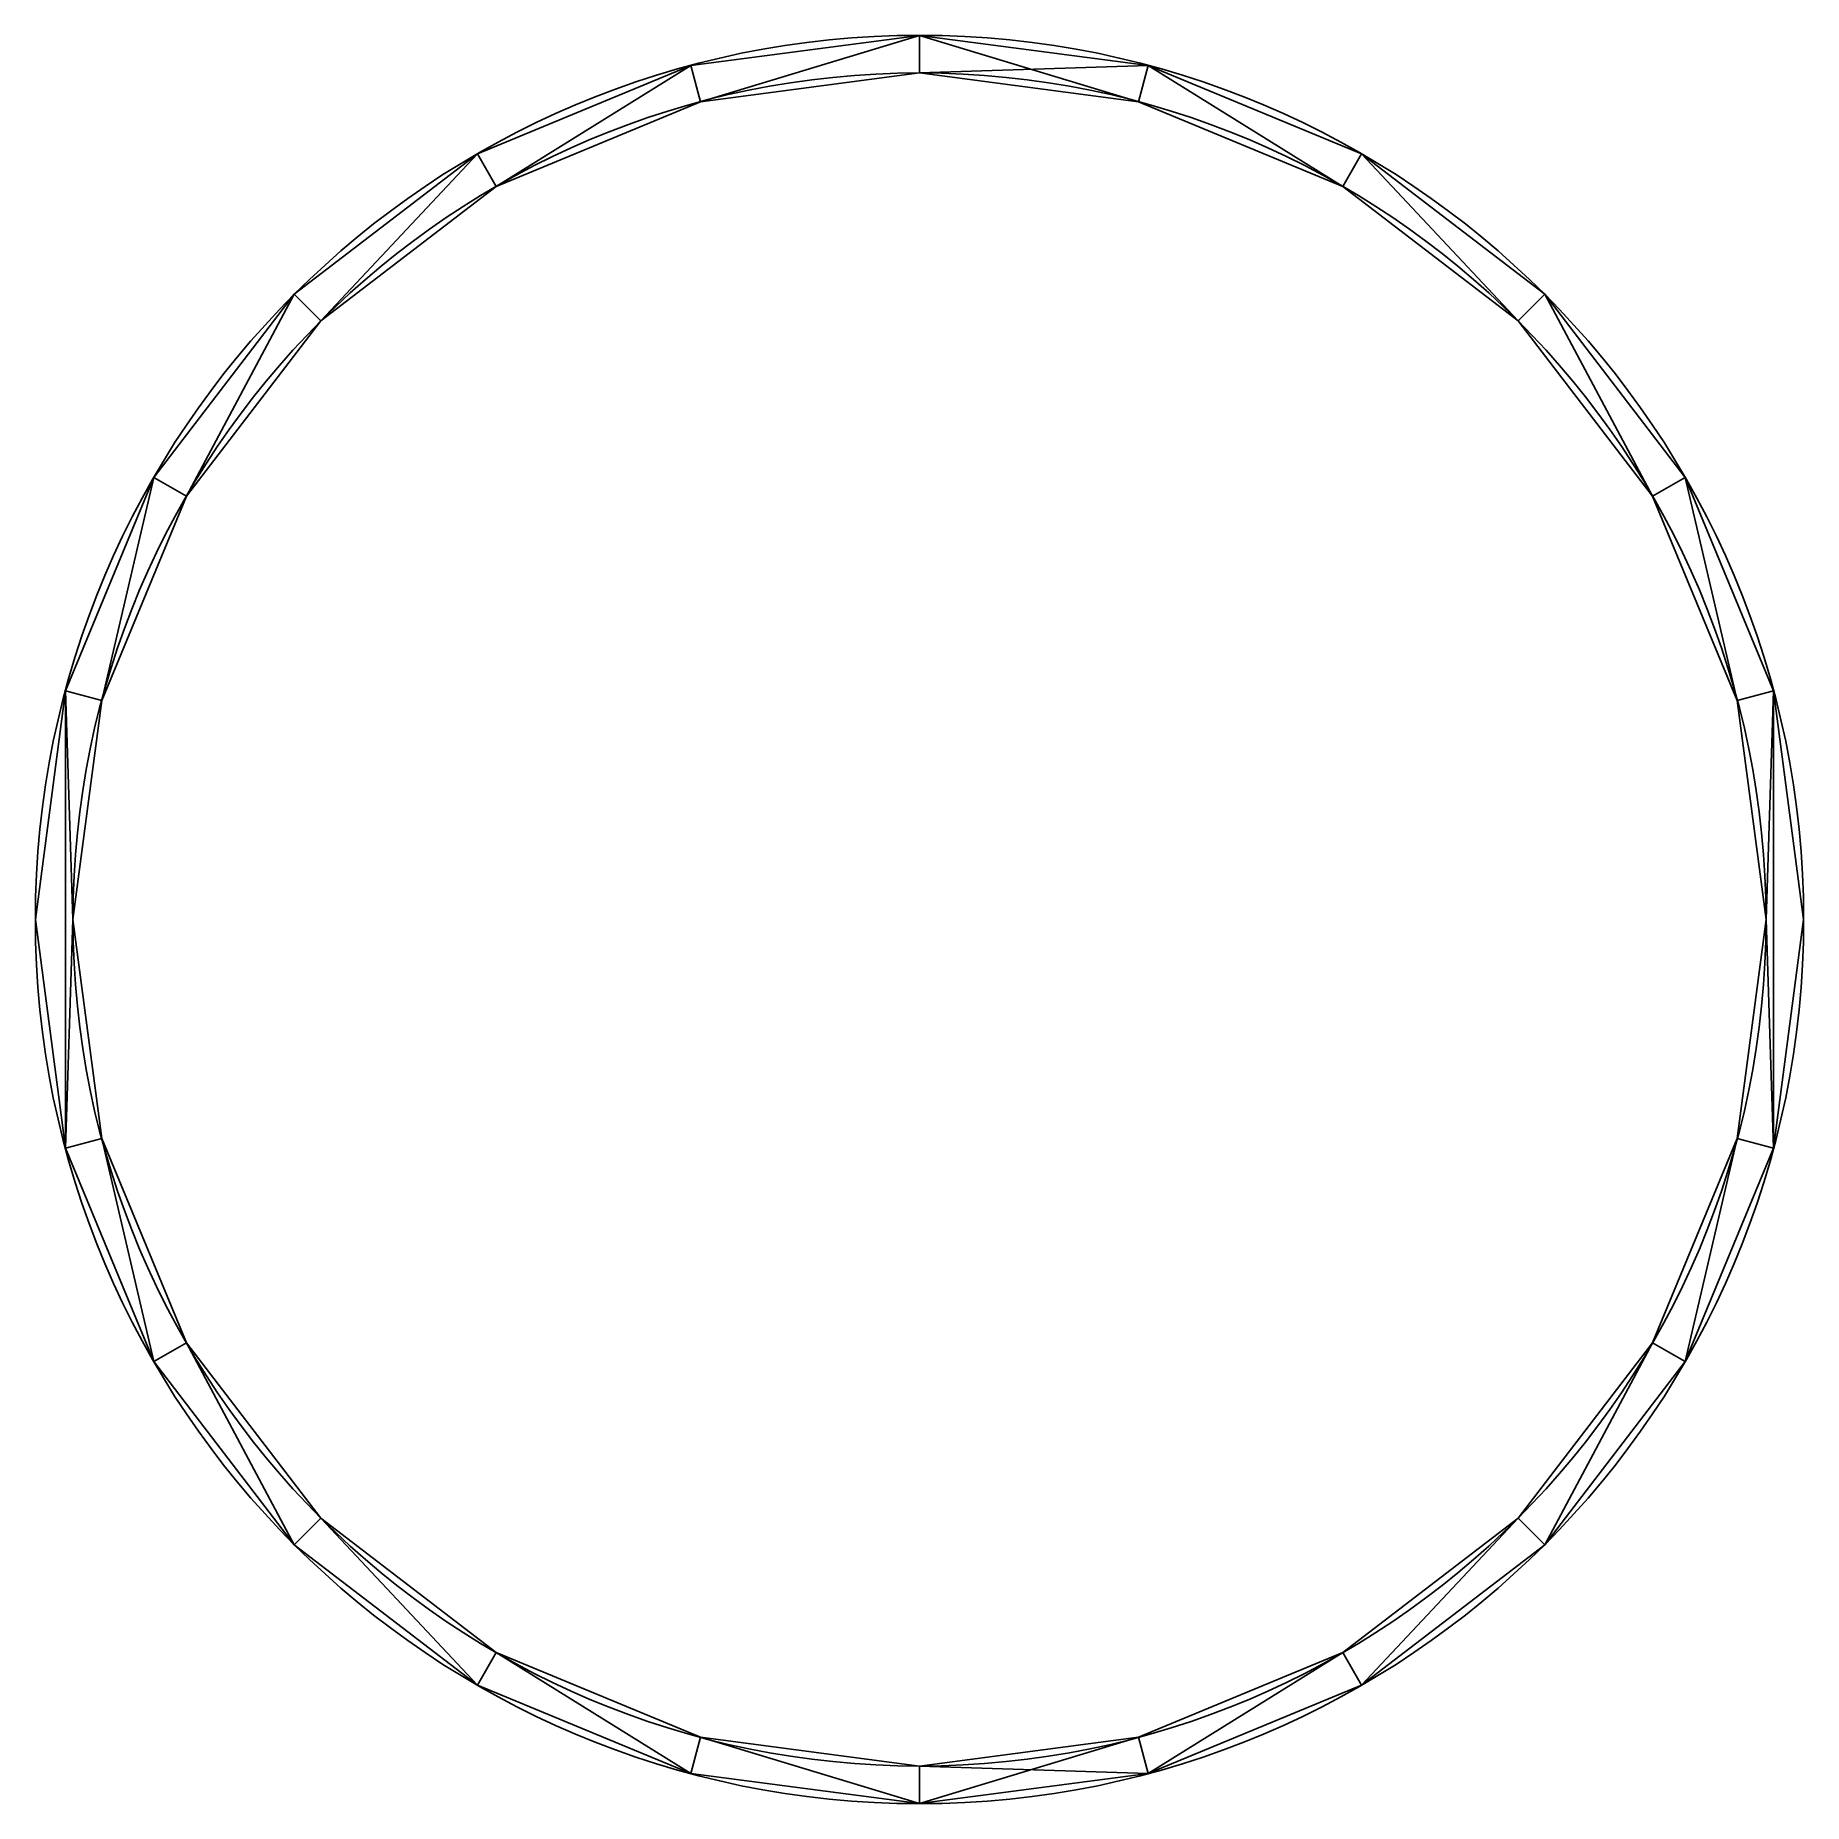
# Model space of a CAD drawing. Extents: x -47 to 47, y -47 to 47.
import ezdxf

# ---------------------------------------------------------------- set-up
doc = ezdxf.new("R2010")
doc.units = 0
doc.header["$MEASUREMENT"] = 0
doc.layers.get('0').update_dxf_attribs({"color": 13, "linetype": 'CONTINUOUS'})

msp = doc.modelspace()

# ---------------------------------------------------------------- linework, layer by layer
for p, q in [((0, 47, -100), (0, 47)), ((-12.164, 45.399, -100), (-12.164, 45.399)), ((12.164, 45.399, -100), (12.164, 45.399)), ((0, 45), (0, 45, -100)), ((-11.647, 43.467), (-11.647, 43.467, -100)), ((11.647, 43.467), (11.647, 43.467, -100)), ((-23.5, 40.703, -100), (-23.5, 40.703)), ((23.5, 40.703, -100), (23.5, 40.703)), ((-22.5, 38.971), (-22.5, 38.971, -100)), ((22.5, 38.971), (22.5, 38.971, -100)), ((-33.234, 33.234, -100), (-33.234, 33.234)), ((33.234, 33.234, -100), (33.234, 33.234)), ((-31.82, 31.82), (-31.82, 31.82, -100)), ((31.82, 31.82), (31.82, 31.82, -100)), ((-40.703, 23.5, -100), (-40.703, 23.5)), ((40.703, 23.5, -100), (40.703, 23.5)), ((-38.971, 22.5), (-38.971, 22.5, -100)), ((38.971, 22.5), (38.971, 22.5, -100)), ((-45.399, 12.164, -100), (-45.399, 12.164)), ((-43.467, 11.647), (-43.467, 11.647, -100)), ((43.467, 11.647), (43.467, 11.647, -100)), ((45.399, 12.164, -100), (45.399, 12.164)), ((-47, 0, -100), (-47, 0)), ((-45, 0), (-45, 0, -100)), ((45, 0), (45, 0, -100)), ((47, 0, -100), (47, 0)), ((-45.399, -12.164, -100), (-45.399, -12.164)), ((-43.467, -11.647), (-43.467, -11.647, -100)), ((43.467, -11.647), (43.467, -11.647, -100)), ((45.399, -12.164, -100), (45.399, -12.164)), ((-38.971, -22.5), (-38.971, -22.5, -100)), ((38.971, -22.5), (38.971, -22.5, -100)), ((-40.703, -23.5, -100), (-40.703, -23.5)), ((40.703, -23.5, -100), (40.703, -23.5)), ((-31.82, -31.82), (-31.82, -31.82, -100)), ((31.82, -31.82), (31.82, -31.82, -100)), ((-33.234, -33.234, -100), (-33.234, -33.234)), ((33.234, -33.234, -100), (33.234, -33.234)), ((-22.5, -38.971), (-22.5, -38.971, -100)), ((22.5, -38.971), (22.5, -38.971, -100)), ((-23.5, -40.703, -100), (-23.5, -40.703)), ((23.5, -40.703, -100), (23.5, -40.703)), ((-11.647, -43.467), (-11.647, -43.467, -100)), ((11.647, -43.467), (11.647, -43.467, -100)), ((0, -45), (0, -45, -100)), ((-12.164, -45.399, -100), (-12.164, -45.399)), ((12.164, -45.399, -100), (12.164, -45.399)), ((0, -47, -100), (0, -47))]:
    msp.add_line(p, q)
for centre in [(0, 0), (0, 0, -100)]:
    msp.add_circle(centre, 47)
at = {"extrusion": (0, 0, -1)}
for centre in [(0, 0), (0, 0, 100)]:
    msp.add_circle(centre, 45, dxfattribs=at)

# ---------------------------------------------------------------- meshes
mesh = msp.add_polyface()
corners = [(-45.399, 12.164, -100), (-45.399, -12.164, -100), (-47, 0, -100), (-45, 0, -100), (-43.467, 11.647, -100), (-40.703, 23.5, -100), (-38.971, 22.5, -100), (-33.234, 33.234, -100), (-31.82, 31.82, -100), (-23.5, 40.703, -100), (-22.5, 38.971, -100), (-12.164, 45.399, -100), (-11.647, 43.467, -100), (0, 47, -100), (0, 45, -100), (12.164, 45.399, -100), (11.647, 43.467, -100), (22.5, 38.971, -100), (23.5, 40.703, -100), (31.82, 31.82, -100), (33.234, 33.234, -100), (38.971, 22.5, -100), (40.703, 23.5, -100), (43.467, 11.647, -100), (45.399, 12.164, -100), (45, 0, -100), (-43.467, -11.647, -100), (-40.703, -23.5, -100), (-38.971, -22.5, -100), (-33.234, -33.234, -100), (-31.82, -31.82, -100), (-23.5, -40.703, -100), (-22.5, -38.971, -100), (-12.164, -45.399, -100), (-11.647, -43.467, -100), (0, -47, -100), (0, -45, -100), (11.647, -43.467, -100), (12.164, -45.399, -100), (22.5, -38.971, -100), (23.5, -40.703, -100), (31.82, -31.82, -100), (33.234, -33.234, -100), (38.971, -22.5, -100), (40.703, -23.5, -100), (43.467, -11.647, -100), (45.399, -12.164, -100), (47, 0, -100)]
mesh.append_faces([[corners[k] for k in face] for face in [(0, 1, 2), (46, 24, 47)]], dxfattribs={"vtx0": -1})
mesh.append_faces([[corners[k] for k in face] for face in [(3, 0, 4), (4, 5, 6), (6, 7, 8), (8, 9, 10), (10, 11, 12), (12, 13, 14), (14, 15, 16), (16, 15, 17), (17, 18, 19), (19, 20, 21), (21, 22, 23), (23, 24, 25), (1, 26, 27), (26, 1, 3), (27, 28, 29), (29, 30, 31), (31, 32, 33), (33, 34, 35), (35, 37, 38), (38, 39, 40), (40, 41, 42), (42, 43, 44), (44, 45, 46)]], dxfattribs={"vtx0": -1, "vtx1": -1})
mesh.append_faces([[corners[k] for k in face] for face in [(1, 0, 3), (46, 25, 24)]], dxfattribs={"vtx0": -1, "vtx1": -1, "vtx2": -1})
mesh.append_faces([[corners[k] for k in face] for face in [(4, 0, 5), (6, 5, 7), (8, 7, 9), (10, 9, 11), (12, 11, 13), (14, 13, 15), (17, 15, 18), (19, 18, 20), (21, 20, 22), (23, 22, 24), (27, 26, 28), (29, 28, 30), (31, 30, 32), (33, 32, 34), (35, 34, 36), (35, 36, 37), (38, 37, 39), (40, 39, 41), (42, 41, 43), (44, 43, 45), (46, 45, 25)]], dxfattribs={"vtx0": -1, "vtx2": -1})
mesh = msp.add_polyface()
corners = [(-45.399, -12.164), (-45.399, 12.164), (-47, 0), (-45, 0), (-43.467, -11.647), (-40.703, -23.5), (-38.971, -22.5), (-33.234, -33.234), (-31.82, -31.82), (-23.5, -40.703), (-22.5, -38.971), (-12.164, -45.399), (-11.647, -43.467), (0, -47), (0, -45), (12.164, -45.399), (11.647, -43.467), (22.5, -38.971), (23.5, -40.703), (31.82, -31.82), (33.234, -33.234), (38.971, -22.5), (40.703, -23.5), (43.467, -11.647), (45.399, -12.164), (45, 0), (-43.467, 11.647), (-40.703, 23.5), (-38.971, 22.5), (-33.234, 33.234), (-31.82, 31.82), (-23.5, 40.703), (-22.5, 38.971), (-12.164, 45.399), (-11.647, 43.467), (0, 47), (0, 45), (11.647, 43.467), (12.164, 45.399), (22.5, 38.971), (23.5, 40.703), (31.82, 31.82), (33.234, 33.234), (38.971, 22.5), (40.703, 23.5), (43.467, 11.647), (45.399, 12.164), (47, 0)]
mesh.append_faces([[corners[k] for k in face] for face in [(0, 1, 2), (46, 24, 47)]], dxfattribs={"vtx0": -1})
mesh.append_faces([[corners[k] for k in face] for face in [(3, 0, 4), (4, 5, 6), (6, 7, 8), (8, 9, 10), (10, 11, 12), (12, 13, 14), (14, 15, 16), (16, 15, 17), (17, 18, 19), (19, 20, 21), (21, 22, 23), (23, 24, 25), (1, 26, 27), (26, 1, 3), (27, 28, 29), (29, 30, 31), (31, 32, 33), (33, 34, 35), (35, 37, 38), (38, 39, 40), (40, 41, 42), (42, 43, 44), (44, 45, 46)]], dxfattribs={"vtx0": -1, "vtx1": -1})
mesh.append_faces([[corners[k] for k in face] for face in [(1, 0, 3), (46, 25, 24)]], dxfattribs={"vtx0": -1, "vtx1": -1, "vtx2": -1})
mesh.append_faces([[corners[k] for k in face] for face in [(4, 0, 5), (6, 5, 7), (8, 7, 9), (10, 9, 11), (12, 11, 13), (14, 13, 15), (17, 15, 18), (19, 18, 20), (21, 20, 22), (23, 22, 24), (27, 26, 28), (29, 28, 30), (31, 30, 32), (33, 32, 34), (35, 34, 36), (35, 36, 37), (38, 37, 39), (40, 39, 41), (42, 41, 43), (44, 43, 45), (46, 45, 25)]], dxfattribs={"vtx0": -1, "vtx2": -1})
mesh = msp.add_polyface()
corners = [(-12.164, 45.399), (0, 47, -100), (-12.164, 45.399, -100), (0, 47)]
mesh.append_faces([[corners[k] for k in face] for face in [(0, 1, 2), (1, 0, 3)]], dxfattribs={"vtx0": -1})
mesh = msp.add_polyface()
corners = [(0, 47), (12.164, 45.399, -100), (0, 47, -100), (12.164, 45.399)]
mesh.append_faces([[corners[k] for k in face] for face in [(0, 1, 2), (1, 0, 3)]], dxfattribs={"vtx0": -1})
mesh = msp.add_polyface()
corners = [(-23.5, 40.703), (-12.164, 45.399, -100), (-23.5, 40.703, -100), (-12.164, 45.399)]
mesh.append_faces([[corners[k] for k in face] for face in [(0, 1, 2), (1, 0, 3)]], dxfattribs={"vtx0": -1})
mesh = msp.add_polyface()
corners = [(12.164, 45.399), (23.5, 40.703, -100), (12.164, 45.399, -100), (23.5, 40.703)]
mesh.append_faces([[corners[k] for k in face] for face in [(0, 1, 2), (1, 0, 3)]], dxfattribs={"vtx0": -1})
mesh = msp.add_polyface()
corners = [(0, 45), (-11.647, 43.467, -100), (0, 45, -100), (-11.647, 43.467)]
mesh.append_faces([[corners[k] for k in face] for face in [(0, 1, 2), (1, 0, 3)]], dxfattribs={"vtx0": -1})
mesh = msp.add_polyface()
corners = [(11.647, 43.467), (0, 45, -100), (11.647, 43.467, -100), (0, 45)]
mesh.append_faces([[corners[k] for k in face] for face in [(0, 1, 2), (1, 0, 3)]], dxfattribs={"vtx0": -1})
mesh = msp.add_polyface()
corners = [(-11.647, 43.467), (-22.5, 38.971, -100), (-11.647, 43.467, -100), (-22.5, 38.971)]
mesh.append_faces([[corners[k] for k in face] for face in [(0, 1, 2), (1, 0, 3)]], dxfattribs={"vtx0": -1})
mesh = msp.add_polyface()
corners = [(22.5, 38.971), (11.647, 43.467, -100), (22.5, 38.971, -100), (11.647, 43.467)]
mesh.append_faces([[corners[k] for k in face] for face in [(0, 1, 2), (1, 0, 3)]], dxfattribs={"vtx0": -1})
mesh = msp.add_polyface()
corners = [(-33.234, 33.234), (-23.5, 40.703, -100), (-33.234, 33.234, -100), (-23.5, 40.703)]
mesh.append_faces([[corners[k] for k in face] for face in [(0, 1, 2), (1, 0, 3)]], dxfattribs={"vtx0": -1})
mesh = msp.add_polyface()
corners = [(23.5, 40.703), (33.234, 33.234, -100), (23.5, 40.703, -100), (33.234, 33.234)]
mesh.append_faces([[corners[k] for k in face] for face in [(0, 1, 2), (1, 0, 3)]], dxfattribs={"vtx0": -1})
mesh = msp.add_polyface()
corners = [(-22.5, 38.971), (-31.82, 31.82, -100), (-22.5, 38.971, -100), (-31.82, 31.82)]
mesh.append_faces([[corners[k] for k in face] for face in [(0, 1, 2), (1, 0, 3)]], dxfattribs={"vtx0": -1})
mesh = msp.add_polyface()
corners = [(31.82, 31.82), (22.5, 38.971, -100), (31.82, 31.82, -100), (22.5, 38.971)]
mesh.append_faces([[corners[k] for k in face] for face in [(0, 1, 2), (1, 0, 3)]], dxfattribs={"vtx0": -1})
mesh = msp.add_polyface()
corners = [(-33.234, 33.234), (-40.703, 23.5, -100), (-40.703, 23.5), (-33.234, 33.234, -100)]
mesh.append_faces([[corners[k] for k in face] for face in [(0, 1, 2), (1, 0, 3)]], dxfattribs={"vtx0": -1})
mesh = msp.add_polyface()
corners = [(33.234, 33.234, -100), (40.703, 23.5), (40.703, 23.5, -100), (33.234, 33.234)]
mesh.append_faces([[corners[k] for k in face] for face in [(0, 1, 2), (1, 0, 3)]], dxfattribs={"vtx0": -1})
mesh = msp.add_polyface()
corners = [(-31.82, 31.82, -100), (-38.971, 22.5), (-38.971, 22.5, -100), (-31.82, 31.82)]
mesh.append_faces([[corners[k] for k in face] for face in [(0, 1, 2), (1, 0, 3)]], dxfattribs={"vtx0": -1})
mesh = msp.add_polyface()
corners = [(31.82, 31.82), (38.971, 22.5, -100), (38.971, 22.5), (31.82, 31.82, -100)]
mesh.append_faces([[corners[k] for k in face] for face in [(0, 1, 2), (1, 0, 3)]], dxfattribs={"vtx0": -1})
mesh = msp.add_polyface()
corners = [(-40.703, 23.5), (-45.399, 12.164, -100), (-45.399, 12.164), (-40.703, 23.5, -100)]
mesh.append_faces([[corners[k] for k in face] for face in [(0, 1, 2), (1, 0, 3)]], dxfattribs={"vtx0": -1})
mesh = msp.add_polyface()
corners = [(40.703, 23.5, -100), (45.399, 12.164), (45.399, 12.164, -100), (40.703, 23.5)]
mesh.append_faces([[corners[k] for k in face] for face in [(0, 1, 2), (1, 0, 3)]], dxfattribs={"vtx0": -1})
mesh = msp.add_polyface()
corners = [(-38.971, 22.5, -100), (-43.467, 11.647), (-43.467, 11.647, -100), (-38.971, 22.5)]
mesh.append_faces([[corners[k] for k in face] for face in [(0, 1, 2), (1, 0, 3)]], dxfattribs={"vtx0": -1})
mesh = msp.add_polyface()
corners = [(38.971, 22.5), (43.467, 11.647, -100), (43.467, 11.647), (38.971, 22.5, -100)]
mesh.append_faces([[corners[k] for k in face] for face in [(0, 1, 2), (1, 0, 3)]], dxfattribs={"vtx0": -1})
mesh = msp.add_polyface()
corners = [(-45.399, 12.164), (-47, 0, -100), (-47, 0), (-45.399, 12.164, -100)]
mesh.append_faces([[corners[k] for k in face] for face in [(0, 1, 2), (1, 0, 3)]], dxfattribs={"vtx0": -1})
mesh = msp.add_polyface()
corners = [(-43.467, 11.647, -100), (-45, 0), (-45, 0, -100), (-43.467, 11.647)]
mesh.append_faces([[corners[k] for k in face] for face in [(0, 1, 2), (1, 0, 3)]], dxfattribs={"vtx0": -1})
mesh = msp.add_polyface()
corners = [(43.467, 11.647), (45, 0, -100), (45, 0), (43.467, 11.647, -100)]
mesh.append_faces([[corners[k] for k in face] for face in [(0, 1, 2), (1, 0, 3)]], dxfattribs={"vtx0": -1})
mesh = msp.add_polyface()
corners = [(45.399, 12.164, -100), (47, 0), (47, 0, -100), (45.399, 12.164)]
mesh.append_faces([[corners[k] for k in face] for face in [(0, 1, 2), (1, 0, 3)]], dxfattribs={"vtx0": -1})
mesh = msp.add_polyface()
corners = [(-47, 0), (-45.399, -12.164, -100), (-45.399, -12.164), (-47, 0, -100)]
mesh.append_faces([[corners[k] for k in face] for face in [(0, 1, 2), (1, 0, 3)]], dxfattribs={"vtx0": -1})
mesh = msp.add_polyface()
corners = [(-45, 0, -100), (-43.467, -11.647), (-43.467, -11.647, -100), (-45, 0)]
mesh.append_faces([[corners[k] for k in face] for face in [(0, 1, 2), (1, 0, 3)]], dxfattribs={"vtx0": -1})
mesh = msp.add_polyface()
corners = [(45, 0), (43.467, -11.647, -100), (43.467, -11.647), (45, 0, -100)]
mesh.append_faces([[corners[k] for k in face] for face in [(0, 1, 2), (1, 0, 3)]], dxfattribs={"vtx0": -1})
mesh = msp.add_polyface()
corners = [(47, 0, -100), (45.399, -12.164), (45.399, -12.164, -100), (47, 0)]
mesh.append_faces([[corners[k] for k in face] for face in [(0, 1, 2), (1, 0, 3)]], dxfattribs={"vtx0": -1})
mesh = msp.add_polyface()
corners = [(-45.399, -12.164), (-40.703, -23.5, -100), (-40.703, -23.5), (-45.399, -12.164, -100)]
mesh.append_faces([[corners[k] for k in face] for face in [(0, 1, 2), (1, 0, 3)]], dxfattribs={"vtx0": -1})
mesh = msp.add_polyface()
corners = [(-43.467, -11.647, -100), (-38.971, -22.5), (-38.971, -22.5, -100), (-43.467, -11.647)]
mesh.append_faces([[corners[k] for k in face] for face in [(0, 1, 2), (1, 0, 3)]], dxfattribs={"vtx0": -1})
mesh = msp.add_polyface()
corners = [(43.467, -11.647), (38.971, -22.5, -100), (38.971, -22.5), (43.467, -11.647, -100)]
mesh.append_faces([[corners[k] for k in face] for face in [(0, 1, 2), (1, 0, 3)]], dxfattribs={"vtx0": -1})
mesh = msp.add_polyface()
corners = [(45.399, -12.164, -100), (40.703, -23.5), (40.703, -23.5, -100), (45.399, -12.164)]
mesh.append_faces([[corners[k] for k in face] for face in [(0, 1, 2), (1, 0, 3)]], dxfattribs={"vtx0": -1})
mesh = msp.add_polyface()
corners = [(-38.971, -22.5, -100), (-31.82, -31.82), (-31.82, -31.82, -100), (-38.971, -22.5)]
mesh.append_faces([[corners[k] for k in face] for face in [(0, 1, 2), (1, 0, 3)]], dxfattribs={"vtx0": -1})
mesh = msp.add_polyface()
corners = [(38.971, -22.5), (31.82, -31.82, -100), (31.82, -31.82), (38.971, -22.5, -100)]
mesh.append_faces([[corners[k] for k in face] for face in [(0, 1, 2), (1, 0, 3)]], dxfattribs={"vtx0": -1})
mesh = msp.add_polyface()
corners = [(-40.703, -23.5), (-33.234, -33.234, -100), (-33.234, -33.234), (-40.703, -23.5, -100)]
mesh.append_faces([[corners[k] for k in face] for face in [(0, 1, 2), (1, 0, 3)]], dxfattribs={"vtx0": -1})
mesh = msp.add_polyface()
corners = [(40.703, -23.5, -100), (33.234, -33.234), (33.234, -33.234, -100), (40.703, -23.5)]
mesh.append_faces([[corners[k] for k in face] for face in [(0, 1, 2), (1, 0, 3)]], dxfattribs={"vtx0": -1})
mesh = msp.add_polyface()
corners = [(-31.82, -31.82), (-22.5, -38.971, -100), (-31.82, -31.82, -100), (-22.5, -38.971)]
mesh.append_faces([[corners[k] for k in face] for face in [(0, 1, 2), (1, 0, 3)]], dxfattribs={"vtx0": -1})
mesh = msp.add_polyface()
corners = [(22.5, -38.971), (31.82, -31.82, -100), (22.5, -38.971, -100), (31.82, -31.82)]
mesh.append_faces([[corners[k] for k in face] for face in [(0, 1, 2), (1, 0, 3)]], dxfattribs={"vtx0": -1})
mesh = msp.add_polyface()
corners = [(-23.5, -40.703), (-33.234, -33.234, -100), (-23.5, -40.703, -100), (-33.234, -33.234)]
mesh.append_faces([[corners[k] for k in face] for face in [(0, 1, 2), (1, 0, 3)]], dxfattribs={"vtx0": -1})
mesh = msp.add_polyface()
corners = [(33.234, -33.234), (23.5, -40.703, -100), (33.234, -33.234, -100), (23.5, -40.703)]
mesh.append_faces([[corners[k] for k in face] for face in [(0, 1, 2), (1, 0, 3)]], dxfattribs={"vtx0": -1})
mesh = msp.add_polyface()
corners = [(-22.5, -38.971), (-11.647, -43.467, -100), (-22.5, -38.971, -100), (-11.647, -43.467)]
mesh.append_faces([[corners[k] for k in face] for face in [(0, 1, 2), (1, 0, 3)]], dxfattribs={"vtx0": -1})
mesh = msp.add_polyface()
corners = [(11.647, -43.467), (22.5, -38.971, -100), (11.647, -43.467, -100), (22.5, -38.971)]
mesh.append_faces([[corners[k] for k in face] for face in [(0, 1, 2), (1, 0, 3)]], dxfattribs={"vtx0": -1})
mesh = msp.add_polyface()
corners = [(-12.164, -45.399), (-23.5, -40.703, -100), (-12.164, -45.399, -100), (-23.5, -40.703)]
mesh.append_faces([[corners[k] for k in face] for face in [(0, 1, 2), (1, 0, 3)]], dxfattribs={"vtx0": -1})
mesh = msp.add_polyface()
corners = [(23.5, -40.703), (12.164, -45.399, -100), (23.5, -40.703, -100), (12.164, -45.399)]
mesh.append_faces([[corners[k] for k in face] for face in [(0, 1, 2), (1, 0, 3)]], dxfattribs={"vtx0": -1})
mesh = msp.add_polyface()
corners = [(-11.647, -43.467), (0, -45, -100), (-11.647, -43.467, -100), (0, -45)]
mesh.append_faces([[corners[k] for k in face] for face in [(0, 1, 2), (1, 0, 3)]], dxfattribs={"vtx0": -1})
mesh = msp.add_polyface()
corners = [(0, -45), (11.647, -43.467, -100), (0, -45, -100), (11.647, -43.467)]
mesh.append_faces([[corners[k] for k in face] for face in [(0, 1, 2), (1, 0, 3)]], dxfattribs={"vtx0": -1})
mesh = msp.add_polyface()
corners = [(0, -47), (-12.164, -45.399, -100), (0, -47, -100), (-12.164, -45.399)]
mesh.append_faces([[corners[k] for k in face] for face in [(0, 1, 2), (1, 0, 3)]], dxfattribs={"vtx0": -1})
mesh = msp.add_polyface()
corners = [(12.164, -45.399), (0, -47, -100), (12.164, -45.399, -100), (0, -47)]
mesh.append_faces([[corners[k] for k in face] for face in [(0, 1, 2), (1, 0, 3)]], dxfattribs={"vtx0": -1})

doc.saveas('drawing.dxf')
